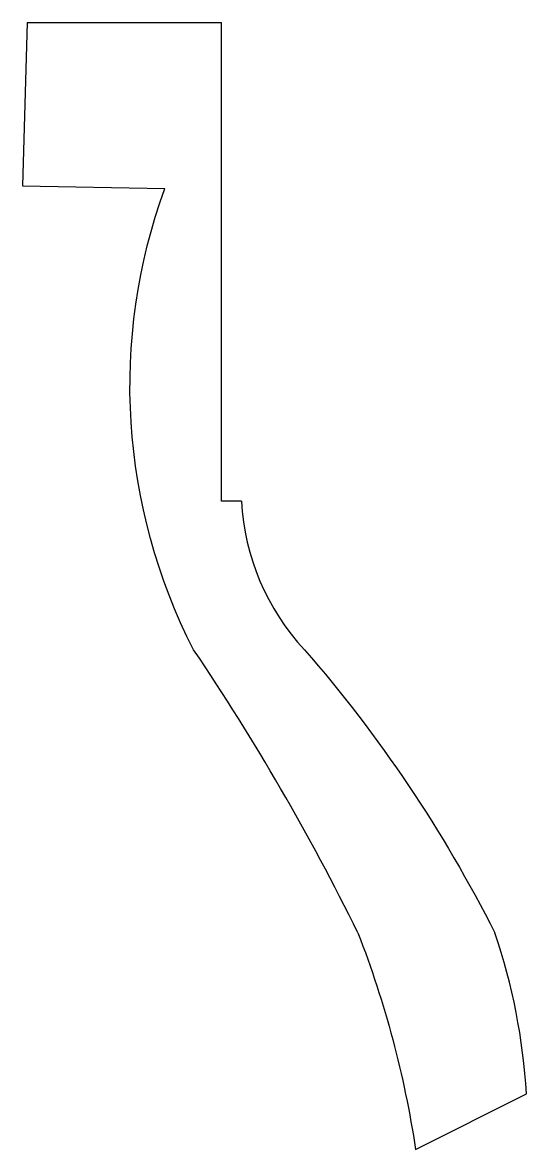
# Model space of a CAD drawing. Header units: millimetres. Extents: x 12.7 to 21.8, y -3.6 to 16.7.
import ezdxf

# ---------------------------------------------------------------- set-up
doc = ezdxf.new("R2010")
doc.units = ezdxf.units.MM
doc.layers.add('Corte exterior', color=1, linetype='Continuous', true_color=0xff0000)

msp = doc.modelspace()

# ---------------------------------------------------------------- linework, layer by layer
at = {"layer": 'Corte exterior'}
for p, q in [((12.783, 16.742), (12.698, 13.803)), ((12.783, 16.742), (16.284, 16.742)), ((16.284, 8.12), (16.284, 16.742)), ((12.698, 13.803), (15.264, 13.751)), ((16.644, 8.12), (16.284, 8.12))]:
    msp.add_line(p, q, dxfattribs=at)
for points in [[(18.745, 0.342, 0.034402), (15.783, 5.442, -0.208995), (15.264, 13.751)], [(16.644, 8.12, 0.176731), (17.783, 5.442, -0.061848), (21.214, 0.342)], [(18.745, 0.342, -0.055502), (19.783, -3.558), (21.783, -2.558, 0.066675), (21.214, 0.342)]]:
    msp.add_lwpolyline(points, format="xyb", dxfattribs=at)

doc.saveas('drawing.dxf')
